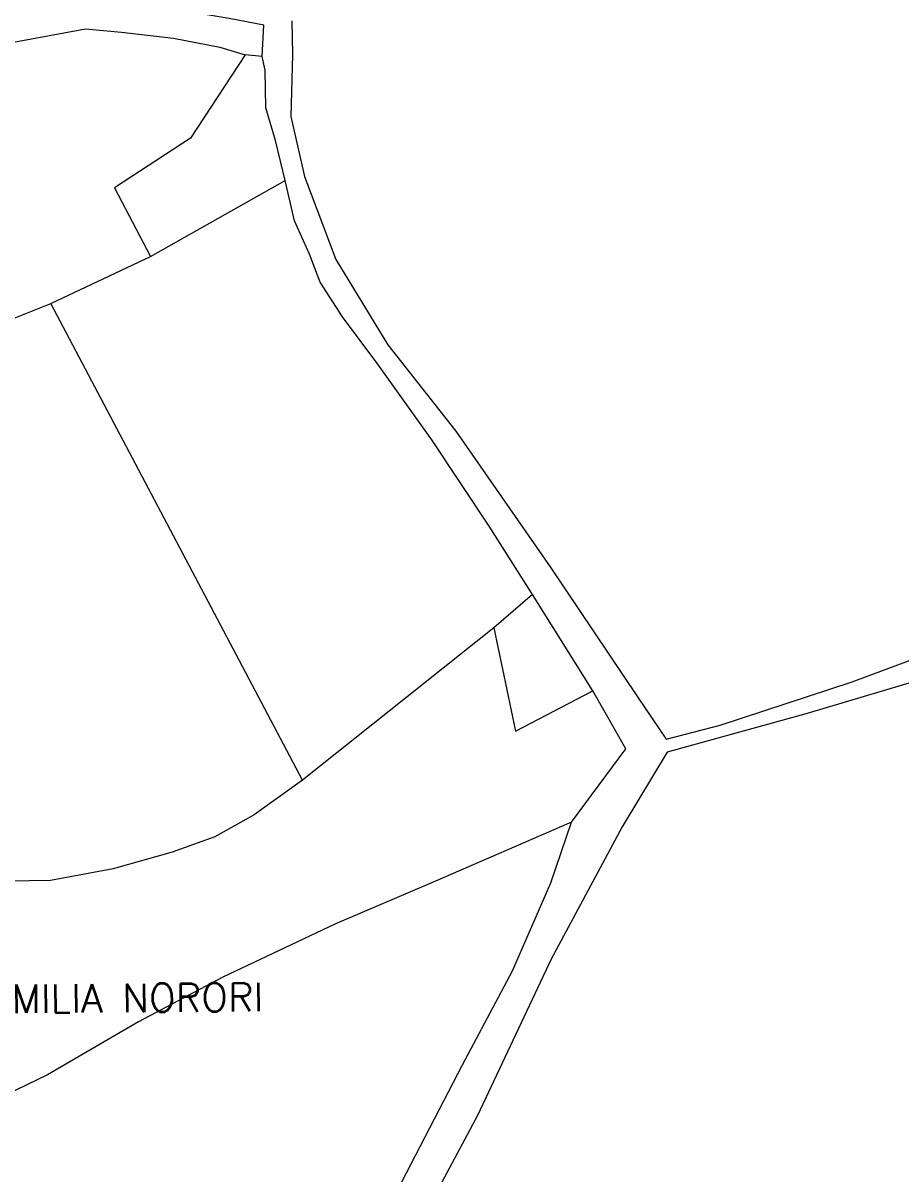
# Model space of a CAD drawing. Header units: millimetres. Extents: x 1956 to 636788, y 2654 to 1331964.
# Drawn here: x 635175 to 635587, y 1330459 to 1331000 of the extents above; entities that cross this region are included whole.
import ezdxf

# ---------------------------------------------------------------- set-up
doc = ezdxf.new("R2010")
doc.units = ezdxf.units.MM
for name, color, linetype in [('2', 7, 'Continuous'), ('3', 7, 'Continuous'), ('textos_terrenos colindantes', 4, 'Continuous')]:
    doc.layers.add(name, color=color, linetype=linetype)
doc.styles.add('style1', font='romans.shx')

msp = doc.modelspace()

# ---------------------------------------------------------------- linework, layer by layer
at = {"layer": '2', "color": 1, "lineweight": 0}
for p, q in [((635287.004, 1330984.065), (635287.782, 1330998.806)), ((635287.004, 1330984.065), (635279.129, 1330984.837)), ((635305.95, 1330643.96), (635187.798, 1330868.034)), ((635414.018, 1330731.258), (635395.963, 1330715.522)), ((635442.424, 1330685.979), (635414.018, 1330731.258)), ((635395.963, 1330715.522), (635305.95, 1330643.96))]:
    msp.add_line(p, q, dxfattribs=at)
for points in [[(635287.782, 1330998.806), (635271.525, 1331001.877), (635234.947, 1331008.023), (635214.88, 1331011.353), (635179.821, 1331012.414), (635137.388, 1331006.876), (635090.378, 1330998.548), (635049.724, 1330994.279), (634998.4, 1330988.753), (634972.989, 1330983.447), (634942.995, 1330969.506), (634896.476, 1330944.402), (634856.824, 1330926.152), (634822.51, 1330911.708), (634779.552, 1330890.412), (634766.585, 1330881.278)], [(634856.548, 1330906.327), (634891.372, 1330923.058), (634964.318, 1330952.703), (635203.941, 1330997.133), (635220.961, 1330995.587), (635245.348, 1330992.76), (635267.192, 1330988.411), (635279.129, 1330984.837)], [(635300.994, 1331000.822), (635301.231, 1330985.063), (635300.438, 1330955.835), (635307.013, 1330927.613), (635321.707, 1330888.706), (635346.054, 1330848.516), (635378.023, 1330808.063), (635422.415, 1330744.21), (635463.508, 1330683.156), (635476.952, 1330663.314), (635502.365, 1330669.89), (635564.375, 1330690.145), (635617.748, 1330710.157)], [(635279.129, 1330984.837), (635253.428, 1330945.727), (635217.581, 1330922.389), (635234.568, 1330890.088)], [(635297.866, 1330925.846), (635293.313, 1330944.66), (635288.757, 1330959.916), (635288.522, 1330977.709), (635287.004, 1330984.065)], [(635414.018, 1330731.258), (635393.727, 1330763.308), (635366.84, 1330804.01), (635340.964, 1330840.135), (635324.727, 1330861.76), (635314.328, 1330878.04), (635309.261, 1330891.264), (635302.164, 1330906.777), (635297.866, 1330925.846)], [(635395.963, 1330715.522), (635406.074, 1330666.962), (635442.424, 1330685.979)], [(635596.781, 1330691.3), (635543.16, 1330675.355), (635477.34, 1330657.138), (635456.216, 1330622.089), (635422.868, 1330559.859), (635388.238, 1330486.449), (635361.764, 1330436.92), (635337.325, 1330390.183), (635320.521, 1330356.399), (635291.96, 1330325.789)], [(635432.451, 1330624.228), (635457.893, 1330658.763), (635442.424, 1330685.979)], [(635305.95, 1330643.96), (635283.322, 1330627.721), (635264.766, 1330617.324), (635244.689, 1330610.233), (635216.988, 1330602.389), (635187.511, 1330596.834), (635157.532, 1330596.364), (635146.098, 1330595.108)], [(635432.451, 1330624.228), (635367.382, 1330596.097), (635321.122, 1330576.331), (635268.506, 1330551.49), (635228.852, 1330530.444), (635186.144, 1330505.589), (635152.081, 1330489.083)], [(635280.753, 1330332.961), (635304.137, 1330371.237), (635350.46, 1330450.988), (635381.264, 1330510.17), (635404.684, 1330554.366), (635422.766, 1330595.773), (635432.451, 1330624.228)]]:
    msp.add_lwpolyline(points, dxfattribs=at)
at = {"layer": '3', "color": 1, "lineweight": 0}
for p, q in [((635234.568, 1330890.088), (635297.866, 1330925.846)), ((635187.798, 1330868.034), (635234.568, 1330890.088)), ((635050.803, 1330813.562), (635187.798, 1330868.034))]:
    msp.add_line(p, q, dxfattribs=at)

# ---------------------------------------------------------------- texts
at = {"layer": 'textos_terrenos colindantes', "color": 7, "lineweight": 9, "style": 'style1'}
msp.add_text('FAMILIA NORORI', height=13.33221, rotation=0.43167, dxfattribs=at).set_placement((635148.735, 1330534.4))

doc.saveas('drawing.dxf')
